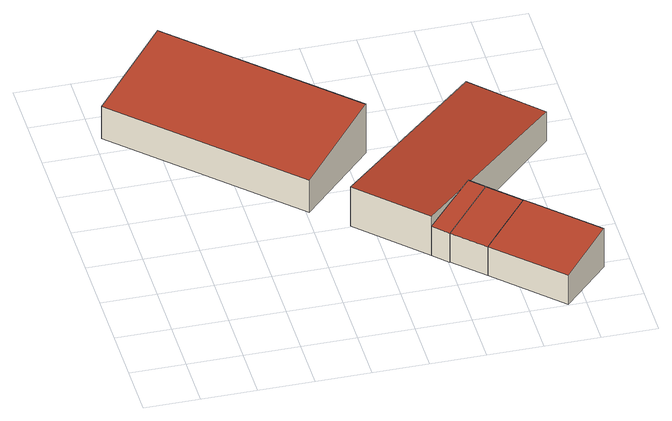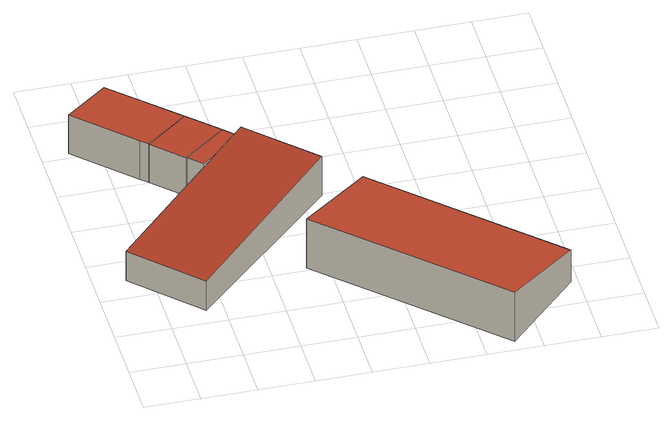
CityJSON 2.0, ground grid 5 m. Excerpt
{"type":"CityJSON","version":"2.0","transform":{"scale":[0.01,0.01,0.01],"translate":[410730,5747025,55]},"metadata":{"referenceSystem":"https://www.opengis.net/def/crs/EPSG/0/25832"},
"CityObjects":{
"building1":{"type":"Building","attributes":{"Gemeindeschluessel":"05570040","Geometrietyp2DReferenz":"3000","function":"31001_2700","roofType":"2100","measuredHeight":5.24},"geometry":[{"type":"Solid","lod":"2","boundaries":[[[[0,1,2,3]],[[4,5,1,0]],[[6,7,5,4]],[[3,2,7,6]],[[4,0,3,6]],[[1,5,7,2]]]],"semantics":{"surfaces":[{"type":"WallSurface"},{"type":"RoofSurface"},{"type":"GroundSurface"}],"values":[[0,0,0,0,1,2]]}}]},
"building2":{"type":"Building","attributes":{"Gemeindeschluessel":"05570040","Geometrietyp2DReferenz":"3000","function":"31001_2700"},"children":["building2-1","building2-2"]},
"building2-1":{"type":"BuildingPart","attributes":{"roofType":"2100","measuredHeight":4.15},"parents":["building2"],"geometry":[{"type":"Solid","lod":"2","boundaries":[[[[8,9,10,11]],[[12,13,9,8]],[[11,10,14,15,16]],[[17,12,8,11,16]],[[9,13,14,10]],[[17,16,15]],[[13,12,17,15,14]]]],"semantics":{"surfaces":[{"type":"WallSurface"},{"type":"RoofSurface"},{"type":"GroundSurface"},{"type":"ClosureSurface"}],"values":[[0,0,0,1,2,0,3]]}}]},
"building2-2":{"type":"BuildingPart","attributes":{"roofType":"2100","measuredHeight":4.18},"parents":["building2"],"geometry":[{"type":"Solid","lod":"2","boundaries":[[[[15,14,18,19]],[[20,21,13,12,22]],[[23,24,21,20]],[[19,18,24,23]],[[20,22,17,15,19,23]],[[14,13,21,24,18]],[[17,22,12]],[[14,15,17,12,13]]]],"semantics":{"surfaces":[{"type":"WallSurface"},{"type":"RoofSurface"},{"type":"GroundSurface"},{"type":"ClosureSurface"}],"values":[[0,0,0,0,1,2,0,3]]}}]},
"building3":{"type":"Building","attributes":{"Gemeindeschluessel":"05570040","Geometrietyp2DReferenz":"3000","function":"31001_2700"},"children":["building3-1","building3-2"]},
"building3-1":{"type":"BuildingPart","attributes":{"roofType":"2100","measuredHeight":4.12},"parents":["building3"],"geometry":[{"type":"Solid","lod":"2","boundaries":[[[[25,26,27,28,29]],[[30,31,26,25]],[[32,33,31,30]],[[34,35,33,32]],[[30,25,29,36,34,32]],[[27,26,31,33,35]],[[36,29,28]],[[35,34,36,28,27]]]],"semantics":{"surfaces":[{"type":"WallSurface"},{"type":"RoofSurface"},{"type":"GroundSurface"},{"type":"ClosureSurface"}],"values":[[0,0,0,0,1,2,0,3]]}}]},
"building3-2":{"type":"BuildingPart","attributes":{"roofType":"2100","measuredHeight":4.08},"parents":["building3"],"geometry":[{"type":"Solid","lod":"2","boundaries":[[[[37,38,39,8]],[[28,27,38,37]],[[8,39,35,34,40]],[[36,28,37,8,40]],[[38,27,35,39]],[[34,36,40]],[[35,27,28,36,34]]]],"semantics":{"surfaces":[{"type":"WallSurface"},{"type":"RoofSurface"},{"type":"GroundSurface"},{"type":"ClosureSurface"}],"values":[[0,0,0,1,2,0,3]]}}]}
},
"vertices":[
[727,3880,570],[727,3880,46],[65,3200,46],[65,3200,389],[2187,2458,570],[2187,2458,46],[1524,1778,389],[1524,1778,46],
[2509,818,357],[2509,818,43],[2929,1246,43],[2929,1246,457],[2379,950,357],[2379,950,43],[2807,1367,43],[2807,1367,427],[2807,1367,457],[2710,1271,435],
[3715,2250,43],[3715,2250,356],[1816,1517,461],[1816,1517,43],[2379,950,460],[3156,2822,356],[3156,2822,43],
[3255,927,459],[3255,927,47],[3194,987,47],[3194,987,455],[3194,987,459],[3758,434,459],[3758,434,47],[3338,5,356],[3338,5,47],[2774,559,356],[2774,559,47],[2851,637,375],
[2929,1246,455],[2929,1246,47],[2509,818,47],[2774,559,357]
]}
